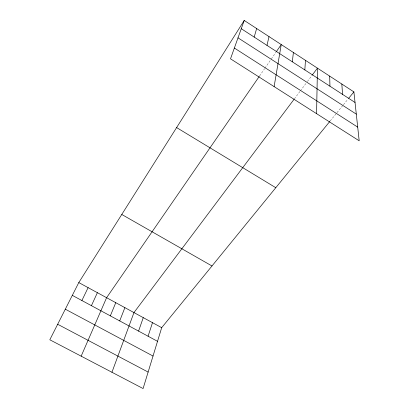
<?xml version="1.0" encoding="UTF-8"?>
<svg xmlns="http://www.w3.org/2000/svg" width="409" height="409" viewBox="0 0 409 409"><rect width="100%" height="100%" fill="white"/><g stroke="black" fill="none" stroke-linecap="round" stroke-linejoin="round"><path stroke-width="0.31" stroke-dasharray="2.04 1.53" d="M259.587 75.956L264.577 68.727M264.935 68.211L270.62 59.97M271.331 58.937L275.937 52.265M294.378 98.876L299.981 91.412M300.354 90.91L306.31 82.976M307.43 81.488L311.878 75.558M330.196 120.972L342.66 105.675M343.453 104.709L347.87 99.29"/><path stroke-width="0.61" d="M316.576 113.661L317.44 68.15L312.251 75.067M304.838 69.924L305.467 60.348M292.323 61.805L293.401 52.49M274.112 86.606L281.244 44.571L276.29 51.754M266.995 45.389L268.999 36.59M254.183 37.081L256.658 28.548M329.802 121.453L161.693 327.67L143.089 388.55L49.816 339.777L78.794 282.573L244.224 20.45L353.897 91.897L359.184 140.803L230.507 58.824L244.224 20.45M148.078 336.218L152.501 322.67M138.579 331.101L143.257 317.64M111.943 372.262L133.958 312.583L294.005 99.372M119.704 320.922L124.888 307.65M110.333 315.866L115.767 302.686M81.161 356.167L106.601 297.701L259.229 76.478M91.427 305.671L97.378 292.686M81.897 300.533L88.109 287.645M348.673 98.303L353.897 91.897M57.674 324.26L148.124 372.072M65.312 309.189L153.027 356.04M72.311 295.364L157.526 341.316M78.794 282.573L161.693 327.67M121.775 214.469L211.99 265.973M176.611 127.577L275.794 187.705M234.362 48.042L357.701 127.117M238.007 37.838L356.3 114.126M241.269 28.707L355.038 102.47M341.837 84.039L342.543 94.372M329.685 76.125L329.951 86.202"/></g></svg>
